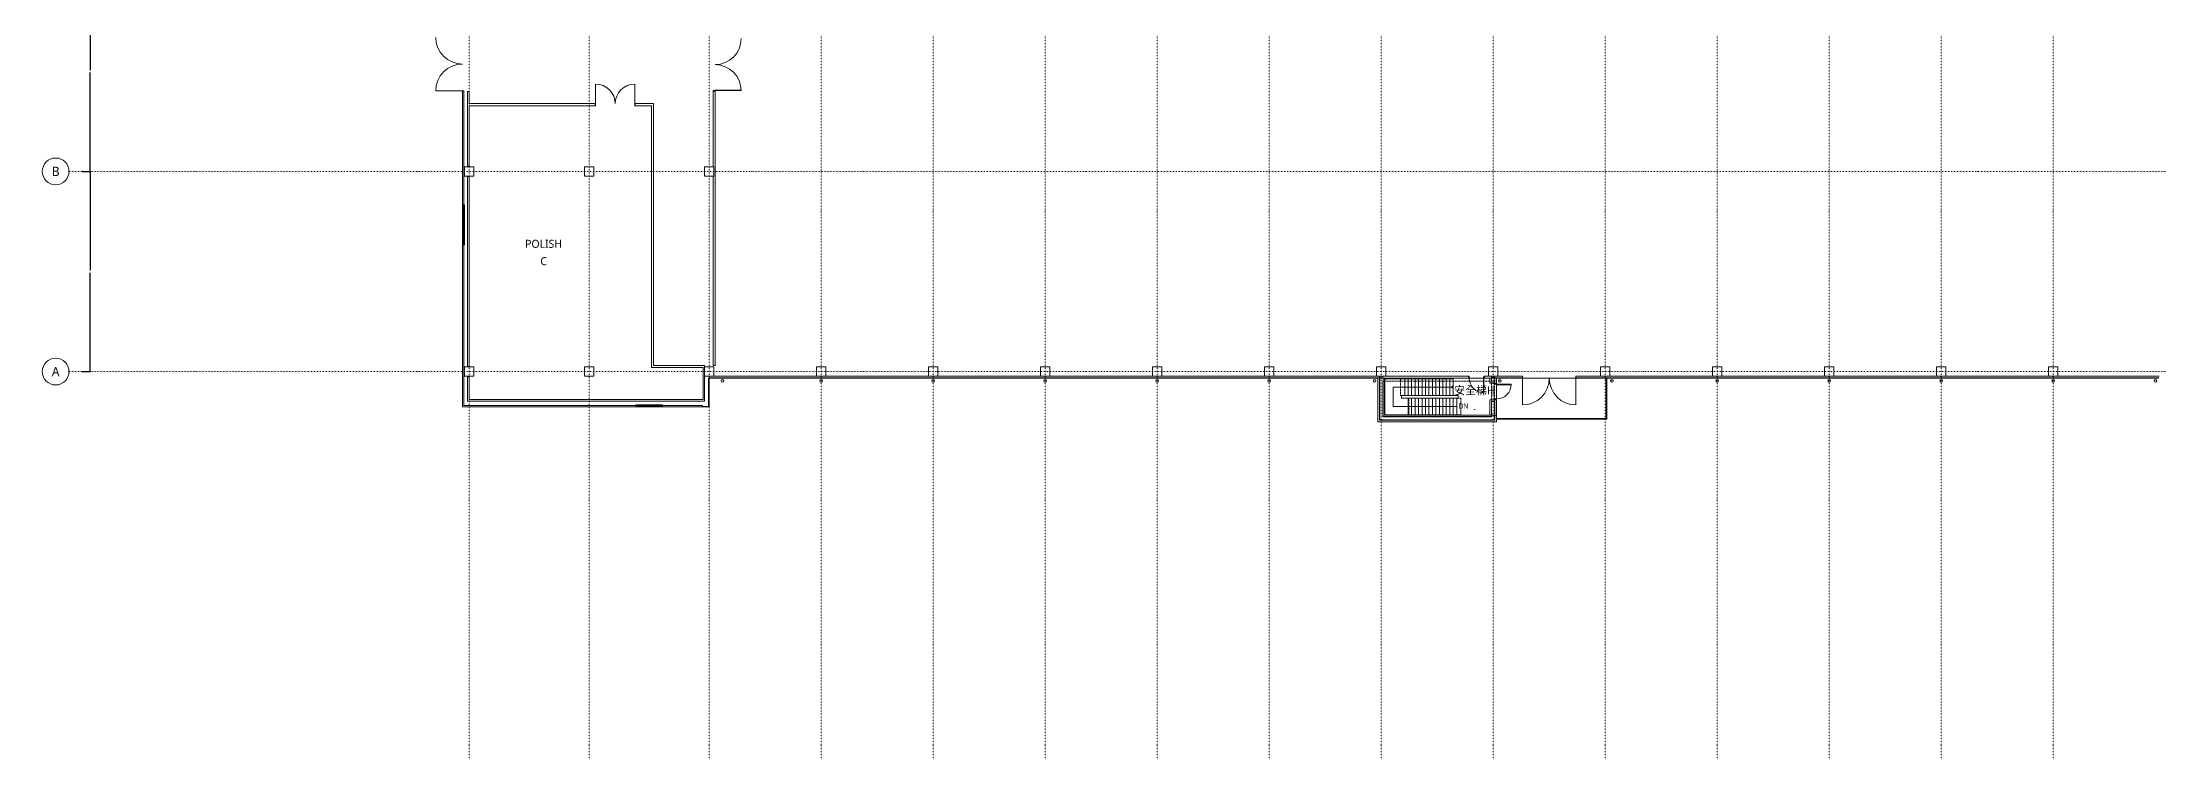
# Model space of a CAD drawing. Extents: x -32000 to 377127, y -29000 to 131250.
# Drawn here: x -32000 to 126700, y -29000 to 24668 of the extents above; entities that cross this region are included whole.
import ezdxf
from ezdxf.enums import TextEntityAlignment as Align

# ---------------------------------------------------------------- set-up
doc = ezdxf.new("R2010")
doc.units = 0
doc.header["$LTSCALE"] = 250
for name, pattern in [('H12PL3$0$HIDDEN', [0.375, 0.25, -0.125]), ('H12PL3$0$JJP_三點線', [0.9, 0.3, -0.15, 0, -0.15, 0, -0.15, 0, -0.15]), ('H12PL3$0$JJP_虛線(退縮線、投影線、地下室範圍、非屬本工程、圖面分區)', [0.45, 0.3, -0.15])]:
    doc.linetypes.add(name, pattern=pattern)
for name, color, linetype in [('H12PL3$0$A-DIM', 252, 'Continuous'), ('H12PL3$0$A-OBJE-MEP', 252, 'Continuous'), ('H12PL3$0$A-RAIL', 252, 'Continuous'), ('H12PL3$0$A-STRS', 252, 'Continuous'), ('H12PL3$0$A-TEXT', 252, 'Continuous'), ('H12PL3$0$A-WALL-EX', 252, 'Continuous'), ('H12PL3$0$A-WALL-IN', 252, 'Continuous'), ('H12PL3$0$A-ZONE', 252, 'Continuous'), ('H12PL3$0$Door', 252, 'Continuous'), ('H12PL3$0$S-COL', 252, 'Continuous'), ('H12PL3$0$S-GRID', 252, 'Continuous'), ('H12PL3$0$S-SLAB-SHOW', 252, 'Continuous'), ('H12PL3$0$S-WALL', 252, 'Continuous'), ('H12PL3$0$Window', 252, 'Continuous')]:
    doc.layers.add(name, color=color, linetype=linetype)
doc.styles.add('H12PL3$0$dim-txt', font='isocp.shx', dxfattribs={"width": 0.7, "bigfont": 'chineset.shx'})
doc.styles.add('H12PL3$0$Standard', font='', dxfattribs={"width": 0.8})
doc.styles.get('H12PL3$0$Standard').set_extended_font_data('Microsoft JhengHei')
doc.dimstyles.new('H12PL3$0$ARCH-dim-200MM', dxfattribs={"dimscale": 200, "dimtxt": 0.3, "dimasz": 0.1, "dimexe": 0.1, "dimexo": 0.1, "dimgap": 0.05, "dimtad": 1, "dimdec": 0, "dimlfac": 10, "dimrnd": 0.5, "dimdsep": 46, "dimtxsty": 'H12PL3$0$dim-txt', "dimblk": 'H12PL3$0$_Dot', "dimcen": 2, "dimclrd": 256, "dimclre": 256, "dimclrt": 256, "dimadec": 0, "dimazin": 0, "dimtfac": 1, "dimtix": 1, "dimtmove": 2, "dimatfit": 3, "dimldrblk": 'H12PL3$0$_OBLIQUE', "dimfxl": 1, "dimtvp": 1, "dimtolj": 1, "dimarcsym": 0})

# ---------------------------------------------------------------- blocks, each defined once
blk = doc.blocks.new('*D111')
at = {"layer": 'DEFPOINTS', "color": 0, "linetype": 'Continuous', "transparency": 16777216}
for p in [(-29000, 30000), (-29000, 15000), (-28420, 15000)]:
    blk.add_point(p, dxfattribs=at)
at = {"layer": 'H12PL3$0$A-DIM', "linetype": 'Continuous', "lineweight": -2, "transparency": 16777216}
for p, q in [((-28980, 30000), (-28400, 30000)), ((-28420, 29980), (-28420, 22588)), ((-28420, 15020), (-28420, 22412)), ((-28980, 15000), (-28400, 15000))]:
    blk.add_line(p, q, dxfattribs=at)
at = {"layer": 'H12PL3$0$A-DIM', "linetype": 'Continuous', "lineweight": 0, "transparency": 16777216, "insert": (-28420, 22500), "char_height": 60, "attachment_point": 5, "rotation": 90, "style": 'H12PL3$0$dim-txt'}
blk.add_mtext('\\A1;150000', dxfattribs=at)
blk = doc.blocks.new('H12PL3$0$_Dot')
blk = doc.blocks.new('H12PL3$0$_OBLIQUE')
at = {"color": 0, "linetype": 'ByBlock', "lineweight": -2}
blk.add_line((-0.5, -0.5), (0.5, 0.5), dxfattribs=at)
blk = doc.blocks.new('*D112')
at = {"layer": 'DEFPOINTS', "color": 0, "linetype": 'Continuous', "transparency": 16777216}
for p in [(-29000, 15000), (-29000, 0), (-28420, 0)]:
    blk.add_point(p, dxfattribs=at)
at = {"layer": 'H12PL3$0$A-DIM', "linetype": 'Continuous', "lineweight": -2, "transparency": 16777216}
for p, q in [((-28980, 15000), (-28400, 15000)), ((-28420, 14980), (-28420, 7588)), ((-28420, 20), (-28420, 7412)), ((-28980, 0), (-28400, 0))]:
    blk.add_line(p, q, dxfattribs=at)
at = {"layer": 'H12PL3$0$A-DIM', "linetype": 'Continuous', "lineweight": 0, "transparency": 16777216, "insert": (-28420, 7500), "char_height": 60, "attachment_point": 5, "rotation": 90, "style": 'H12PL3$0$dim-txt'}
blk.add_mtext('\\A1;150000', dxfattribs=at)
blk = doc.blocks.new('H12PL3')
at = {"layer": 'H12PL3$0$A-OBJE-MEP', "lineweight": 0, "flags": 128}
for points in [[(19095, -700, 1), (18905, -700, 1)], [(26495, -700, 1), (26305, -700, 1)], [(34895, -700, 1), (34705, -700, 1)], [(43295, -700, 1), (43105, -700, 1)], [(51695, -700, 1), (51505, -700, 1)], [(60095, -700, 1), (59905, -700, 1)], [(67995, -700, 1), (67805, -700, 1)], [(77395, -700, 1), (77205, -700, 1)], [(85795, -700, 1), (85605, -700, 1)], [(93695, -700, 1), (93505, -700, 1)], [(102095, -700, 1), (101905, -700, 1)], [(110495, -700, 1), (110305, -700, 1)], [(118895, -700, 1), (118705, -700, 1)], [(126545, -700, 1), (126355, -700, 1)]]:
    blk.add_lwpolyline(points, format="xyb", close=True, dxfattribs=at)
at = {"layer": 'H12PL3$0$A-OBJE-MEP', "lineweight": 0}
for centre in [(19000, -700), (26400, -700), (34800, -700), (43200, -700), (51600, -700), (60000, -700), (67900, -700), (77300, -700), (85700, -700), (93600, -700), (102000, -700), (110400, -700), (118800, -700), (126450, -700)]:
    blk.add_circle(centre, 100, dxfattribs=at)
at = {"layer": 'H12PL3$0$A-RAIL', "lineweight": 0}
for p, q in [((85306.73, -500), (85256.73, -500)), ((85256.73, -500), (85256.73, -3513)), ((85299.23, -510), (85264.23, -510)), ((85264.23, -510), (85264.23, -3520.5)), ((85299.23, -510), (85264.23, -510)), ((85264.23, -510), (85264.23, -3520.5)), ((85299.23, -3555.5), (85299.23, -510)), ((85299.23, -3555.5), (85299.23, -510)), ((85306.73, -3563), (85306.73, -500)), ((85256.73, -3513), (77050, -3513)), ((77050, -3513), (77050, -3563)), ((77050, -3563), (85306.73, -3563)), ((85264.23, -3520.5), (77060, -3520.5)), ((77060, -3520.5), (77060, -3555.5)), ((85264.23, -3520.5), (77060, -3520.5)), ((77060, -3520.5), (77060, -3555.5)), ((77060, -3555.5), (85299.23, -3555.5)), ((77060, -3555.5), (85299.23, -3555.5))]:
    blk.add_line(p, q, dxfattribs=at)
at = {"layer": 'H12PL3$0$A-RAIL', "lineweight": 0, "flags": 128}
for points in [[(85269.23, -2019, 1), (85294.23, -2019, 1)], [(77765.87, -3525.5, 1), (77765.87, -3550.5, 1)], [(79465.87, -3525.5, 1), (79465.87, -3550.5, 1)], [(81165.87, -3525.5, 1), (81165.87, -3550.5, 1)], [(82865.87, -3525.5, 1), (82865.87, -3550.5, 1)], [(84565.87, -3525.5, 1), (84565.87, -3550.5, 1)]]:
    blk.add_lwpolyline(points, format="xyb", close=True, dxfattribs=at)
at = {"layer": 'H12PL3$0$A-STRS', "lineweight": 0}
for p, q in [((68680, -3230), (68680, -530)), ((68680, -530), (69853.32, -530)), ((68680, -3230), (68680, -530)), ((68680, -530), (70160, -530)), ((70160, -1155), (69305, -1155)), ((69305, -1155), (69305, -2605)), ((69853.32, -530), (70160, -530)), ((70160, -530), (73800, -530)), ((70160, -530), (70160, -1780)), ((70160, -530), (70160, -1780)), ((70160, -530), (70160, -1780)), ((70160, -1780), (70160, -530)), ((70160, -530), (70420, -530)), ((70160, -530), (70160, -1780)), ((73540, -1155), (70160, -1155)), ((70420, -530), (70420, -1780)), ((70420, -1780), (70420, -530)), ((70420, -530), (70680, -530)), ((70420, -530), (70420, -1780)), ((70680, -530), (70680, -1780)), ((70680, -1780), (70680, -530)), ((70680, -530), (70940, -530)), ((70680, -530), (70680, -1780)), ((70940, -530), (70940, -1780)), ((70940, -1780), (70940, -530)), ((70940, -530), (71200, -530)), ((70940, -530), (70940, -1780)), ((71200, -530), (71200, -1780)), ((71200, -1780), (71200, -530)), ((71200, -530), (71460, -530)), ((71200, -530), (71200, -1780)), ((71460, -530), (71460, -1780)), ((71460, -1780), (71460, -530)), ((71460, -530), (71720, -530)), ((71460, -530), (71460, -1780)), ((71720, -530), (71720, -1780)), ((71720, -1780), (71720, -530)), ((71720, -530), (71980, -530)), ((71720, -530), (71720, -1780)), ((71980, -530), (71980, -1780)), ((71980, -1780), (71980, -530)), ((71980, -530), (72240, -530)), ((71980, -530), (71980, -1780)), ((72240, -530), (72240, -1780)), ((72240, -1780), (72240, -530)), ((72240, -530), (72500, -530)), ((72240, -530), (72240, -1780)), ((72500, -530), (72500, -1780)), ((72500, -1780), (72500, -530)), ((72500, -530), (72760, -530)), ((72500, -530), (72500, -1780)), ((72760, -530), (72760, -1780)), ((72760, -1780), (72760, -530)), ((72760, -530), (73020, -530)), ((72760, -530), (72760, -1780)), ((73020, -530), (73020, -1780)), ((73020, -1780), (73020, -530)), ((73020, -530), (73280, -530)), ((73020, -530), (73020, -1780)), ((73280, -530), (73280, -1780)), ((73280, -1780), (73280, -530)), ((73280, -530), (73540, -530)), ((73280, -530), (73280, -1780)), ((73540, -530), (73540, -1780)), ((73540, -1780), (73540, -530)), ((73540, -530), (73800, -530)), ((73540, -530), (73540, -1780)), ((73800, -1155), (73540, -1155)), ((73700, -1080), (73800, -1155)), ((73800, -1155), (73700, -1230)), ((73800, -530), (73800, -1780)), ((73800, -530), (73800, -1780)), ((69305, -2605), (70420, -2605)), ((70160, -1780), (69930, -1780)), ((69930, -1780), (69930, -1980)), ((70160, -1780), (69930, -1780)), ((69930, -1780), (69930, -1980)), ((69930, -1980), (70420, -1980)), ((69930, -1980), (70420, -1980)), ((73800, -1780), (70160, -1780)), ((70420, -1780), (70160, -1780)), ((70680, -1780), (70420, -1780)), ((70420, -1980), (74060, -1980)), ((70420, -3230), (70420, -1980)), ((70420, -3230), (70420, -1980)), ((70420, -1980), (70420, -3230)), ((70420, -3230), (70420, -1980)), ((70420, -1980), (70680, -1980)), ((70420, -2605), (73800, -2605)), ((70940, -1780), (70680, -1780)), ((70680, -3230), (70680, -1980)), ((70680, -1980), (70680, -3230)), ((70680, -3230), (70680, -1980)), ((70680, -1980), (70940, -1980)), ((71200, -1780), (70940, -1780)), ((70940, -3230), (70940, -1980)), ((70940, -1980), (70940, -3230)), ((70940, -3230), (70940, -1980)), ((70940, -1980), (71200, -1980)), ((71460, -1780), (71200, -1780)), ((71200, -3230), (71200, -1980)), ((71200, -1980), (71200, -3230)), ((71200, -3230), (71200, -1980)), ((71200, -1980), (71460, -1980)), ((71720, -1780), (71460, -1780)), ((71460, -3230), (71460, -1980)), ((71460, -1980), (71460, -3230)), ((71460, -3230), (71460, -1980)), ((71460, -1980), (71720, -1980)), ((71980, -1780), (71720, -1780)), ((71720, -3230), (71720, -1980)), ((71720, -1980), (71720, -3230)), ((71720, -3230), (71720, -1980)), ((71720, -1980), (71980, -1980)), ((72240, -1780), (71980, -1780)), ((71980, -3230), (71980, -1980)), ((71980, -1980), (71980, -3230)), ((71980, -3230), (71980, -1980)), ((71980, -1980), (72240, -1980)), ((72500, -1780), (72240, -1780)), ((72240, -3230), (72240, -1980)), ((72240, -1980), (72240, -3230)), ((72240, -3230), (72240, -1980)), ((72240, -1980), (72500, -1980)), ((72760, -1780), (72500, -1780)), ((72500, -3230), (72500, -1980)), ((72500, -1980), (72500, -3230)), ((72500, -3230), (72500, -1980)), ((72500, -1980), (72760, -1980)), ((73020, -1780), (72760, -1780)), ((72760, -3230), (72760, -1980)), ((72760, -1980), (72760, -3230)), ((72760, -3230), (72760, -1980)), ((72760, -1980), (73020, -1980)), ((73280, -1780), (73020, -1780)), ((73020, -3230), (73020, -1980)), ((73020, -1980), (73020, -3230)), ((73020, -3230), (73020, -1980)), ((73020, -1980), (73280, -1980)), ((73540, -1780), (73280, -1780)), ((73280, -3230), (73280, -1980)), ((73280, -1980), (73280, -3230)), ((73280, -3230), (73280, -1980)), ((73280, -1980), (73540, -1980)), ((73800, -1780), (73540, -1780)), ((73540, -3230), (73540, -1980)), ((73540, -1980), (73540, -3230)), ((73540, -3230), (73540, -1980)), ((73540, -1980), (73800, -1980)), ((73800, -3230), (73800, -1980)), ((73800, -1980), (73800, -3230)), ((73800, -3230), (73800, -1980)), ((73800, -1980), (74060, -1980)), ((73800, -2605), (74060, -2605)), ((74060, -3230), (74060, -1980)), ((74060, -1980), (74060, -3230)), ((70420, -3230), (68680, -3230)), ((70420, -3230), (68680, -3230)), ((74060, -3230), (70420, -3230)), ((70680, -3230), (70420, -3230)), ((70940, -3230), (70680, -3230)), ((71200, -3230), (70940, -3230)), ((71460, -3230), (71200, -3230)), ((71720, -3230), (71460, -3230)), ((71980, -3230), (71720, -3230)), ((72240, -3230), (71980, -3230)), ((72500, -3230), (72240, -3230)), ((72760, -3230), (72500, -3230)), ((73020, -3230), (72760, -3230)), ((73280, -3230), (73020, -3230)), ((73540, -3230), (73280, -3230)), ((73800, -3230), (73540, -3230)), ((74060, -3230), (73800, -3230))]:
    blk.add_line(p, q, dxfattribs=at)
at = {"layer": 'H12PL3$0$A-STRS', "linetype": 'H12PL3$0$JJP_虛線(退縮線、投影線、地下室範圍、非屬本工程、圖面分區)', "lineweight": 0}
for p, q in [((69853.32, -1780), (69853.32, -530)), ((73535.65, -1780), (73535.65, -530)), ((69930, -1780), (69853.32, -1780)), ((70466.68, -3230), (70466.68, -1980)), ((74060, -1980), (74366.68, -1980)), ((74366.68, -1980), (74366.68, -3230)), ((74366.68, -3230), (74060, -3230))]:
    blk.add_line(p, q, dxfattribs=at)
at = {"layer": 'H12PL3$0$A-STRS', "lineweight": 0, "flags": 128}
blk.add_lwpolyline([(74060, -2630, -1), (74060, -2580, -1)], format="xyb", close=True, dxfattribs=at)
at = {"layer": 'H12PL3$0$A-WALL-EX', "lineweight": 0}
for p, q in [((-500, 21040), (-385, 21040)), ((-385, 21040), (-380, 21040)), ((-500, 12500), (-380, 12500)), ((-500, 12500), (-500, 9500)), ((-380, 9500), (-380, 12500)), ((-500, 9500), (-380, 9500)), ((68150, -465), (18000, -465)), ((68270, -350), (68150, -350)), ((68270, -350), (68150, -350)), ((68150, -465), (68270, -465)), ((68150, -465), (68270, -465)), ((68270, -465), (68270, -350)), ((77050, -350), (76930, -350)), ((76930, -350), (76930, -465)), ((77050, -350), (76930, -350)), ((76930, -465), (77050, -465)), ((76930, -465), (77050, -465)), ((77050, -900), (76930, -900)), ((79000, -465), (77050, -465)), ((79000, -385), (79000, -350)), ((79000, -465), (79000, -385)), ((79000, -500), (79000, -465)), ((83000, -385), (83000, -350)), ((83000, -465), (83000, -385)), ((126700, -465), (83000, -465)), ((83000, -500), (83000, -465)), ((12500, -2650), (12500, -2530)), ((14500, -2530), (12500, -2530)), ((12500, -2650), (14500, -2650)), ((14500, -2650), (14500, -2530)), ((77050, -2100), (76930, -2100))]:
    blk.add_line(p, q, dxfattribs=at)
at = {"layer": 'H12PL3$0$A-WALL-EX', "lineweight": 0, "flags": 128}
for points in [[(-500, 21040), (-500, 12500)], [(-380, 12500), (-380, 21040)], [(-500, 9500), (-500, -2650)], [(-380, -2530), (-380, 9500)], [(18000, -482.5), (17965, -482.5)], [(17965, -482.5), (17965, -2615)], [(68150, -350), (18000, -350)], [(18000, -465), (18000, -350)], [(18000, -482.5), (18000, -465)], [(18000, -500), (68150, -500)], [(18000, -500), (68150, -500)], [(18000, -500), (68150, -500)], [(18000, -500), (68150, -500)], [(18000, -500), (68150, -500)], [(18000, -500), (68150, -500)], [(18000, -2650), (18000, -500)], [(68150, -350), (68270, -350)], [(68150, -500), (68150, -465)], [(68150, -465), (68150, -3640)], [(68270, -3640), (68270, -350)], [(76930, -350), (76930, -900)], [(77050, -350), (76930, -350)], [(79000, -350), (77050, -350)], [(77050, -500), (77050, -465)], [(77050, -900), (77050, -465)], [(77050, -500), (126700, -500)], [(77050, -500), (126700, -500)], [(77050, -500), (126700, -500)], [(77050, -500), (126700, -500)], [(77050, -500), (126700, -500)], [(77050, -500), (79000, -500)], [(126735, -350), (83000, -350)], [(83000, -500), (126700, -500)], [(-500, -2650), (-380, -2650)], [(12500, -2530), (-380, -2530)], [(-380, -2650), (12500, -2650)], [(17500, -2530), (14500, -2530)], [(14500, -2650), (17500, -2650)], [(17500, -2650), (17500, -2530)], [(17965, -2615), (17500, -2615)], [(17500, -2615), (17500, -2650)], [(17500, -2650), (17965, -2650)], [(17965, -2650), (18000, -2650)], [(76930, -2100), (76930, -3640)], [(77050, -3640), (77050, -2100)], [(68150, -3760), (68150, -3640)], [(68150, -3760), (77050, -3760)], [(76930, -3640), (68270, -3640)], [(77050, -3760), (77050, -3640)]]:
    blk.add_lwpolyline(points, dxfattribs=at)
at = {"layer": 'H12PL3$0$A-WALL-IN', "lineweight": 0}
for p, q in [((18450, 21000), (18300, 21000)), ((9460, 20075), (9417, 20075)), ((9460, 19925), (9417, 19925)), ((9460, 20075), (9460, 19925)), ((12460, 20075), (12503, 20075)), ((12460, 20075), (12460, 19925)), ((12460, 19925), (12503, 19925)), ((74950, -500), (74950, -350)), ((76150, -500), (76150, -350))]:
    blk.add_line(p, q, dxfattribs=at)
at = {"layer": 'H12PL3$0$A-WALL-IN', "lineweight": 0, "flags": 128}
for points in [[(0, 20975), (-112.5, 20975)], [(-112.5, 20975), (-112.5, 15385)], [(0, 20075), (0, 20975)], [(18300, 21000), (18300, 15350)], [(18450, 450), (18450, 21000)], [(9460, 20075), (0, 20075)], [(0, 15385), (0, 19925)], [(0, 19925), (9460, 19925)], [(13835, 20075), (12460, 20075)], [(12460, 19925), (13685, 19925)], [(13685, 19925), (13685, 300)], [(13835, 20075), (13835, 19925)], [(13835, 450), (13835, 19925)], [(-112.5, 15385), (0, 15385)], [(0, 14615), (-112.5, 14615)], [(-112.5, 14615), (-112.5, 385)], [(0, 385), (0, 14615)], [(18300, 14650), (18300, 450)], [(-112.5, 385), (0, 385)], [(13685, 300), (13835, 300)], [(17662.5, 450), (13835, 450)], [(13835, 300), (17550, 300)], [(17550, 300), (17550, -2100)], [(17662.5, 350), (17662.5, 450)], [(18300, 450), (18450, 450)], [(0, -385), (-112.5, -385)], [(-112.5, -385), (-112.5, -2100)], [(0, -2100), (0, -385)], [(17662.5, -2212.5), (17662.5, -350)], [(68270, -350), (68270, -500)], [(68270, -500), (74950, -500)], [(68537, -500), (68537, -3372.5)], [(68650, -500), (68537, -500)], [(68650, -3259.5), (68650, -500)], [(74950, -350), (68750, -350)], [(76450, -350), (76150, -350)], [(76150, -500), (76680, -500)], [(76550, -500), (76550, -875)], [(76663, -500), (76550, -500)], [(76550, -875), (76663, -875)], [(76663, -762), (76663, -500)], [(76930, -762), (76663, -762)], [(76663, -875), (76930, -875)], [(76680, -500), (76680, -350)], [(76930, -875), (76930, -762)], [(-112.5, -2212.5), (-112.5, -2100)], [(-112.5, -2212.5), (17550, -2212.5)], [(17550, -2100), (0, -2100)], [(17662.5, -2212.5), (17550, -2212.5)], [(76550, -2125), (76550, -3259.5)], [(76663, -2125), (76550, -2125)], [(76930, -2125), (76663, -2125)], [(76663, -2238), (76930, -2238)], [(76663, -3259.5), (76663, -2238)], [(76930, -2238), (76930, -2125)], [(68537, -3372.5), (68650, -3372.5)], [(76550, -3259.5), (68650, -3259.5)], [(68650, -3372.5), (76663, -3372.5)], [(76663, -3372.5), (76663, -3259.5)]]:
    blk.add_lwpolyline(points, dxfattribs=at)
at = {"layer": 'H12PL3$0$Door', "lineweight": 0}
for p, q in [((-500, 21040), (-2500, 21040)), ((-500, 21040), (-385, 21040)), ((-500, 21040), (-385, 21040)), ((-385, 21040), (-380, 21040)), ((9492, 20075), (9492, 21543)), ((12428, 20075), (12428, 21543)), ((18450, 21050), (18300, 21050)), ((18300, 21050), (18300, 21000)), ((18300, 21000), (18450, 21000)), ((20400, 21080), (18450, 21080)), ((18450, 21080), (18450, 21050)), ((18450, 21050), (20400, 21050)), ((18450, 21000), (18450, 21050)), ((20400, 21050), (20400, 21080)), ((9460, 20075), (9417, 20075)), ((9460, 20075), (9417, 20075)), ((9460, 19925), (9417, 19925)), ((9460, 19925), (9417, 19925)), ((9460, 20075), (9492, 20075)), ((9460, 19925), (9460, 20075)), ((9460, 20075), (9460, 19925)), ((9460, 20075), (9460, 19925)), ((9492, 19925), (9460, 19925)), ((9492, 20075), (9492, 19925)), ((12428, 19925), (12428, 20075)), ((12428, 20075), (12460, 20075)), ((12460, 19925), (12428, 19925)), ((12460, 20075), (12460, 19925)), ((12460, 20075), (12460, 19925)), ((12460, 20075), (12460, 19925)), ((12460, 20075), (12503, 20075)), ((12460, 20075), (12503, 20075)), ((12460, 19925), (12503, 19925)), ((12460, 19925), (12503, 19925)), ((75000, -350), (74950, -350)), ((74950, -350), (74950, -500)), ((74950, -500), (75000, -500)), ((75000, -500), (75000, -350)), ((76070, -1600), (76070, -500)), ((76070, -500), (76100, -500)), ((76150, -350), (76100, -350)), ((76100, -350), (76100, -500)), ((76100, -500), (76100, -1600)), ((76100, -500), (76150, -500)), ((76150, -500), (76150, -350)), ((77050, -900), (76930, -900)), ((76930, -900), (76930, -950)), ((76930, -950), (77050, -950)), ((77050, -950), (77050, -900)), ((77050, -950), (78150, -950)), ((77050, -980), (77050, -950)), ((78150, -980), (77050, -980)), ((78150, -950), (78150, -980)), ((79000, -385), (79000, -350)), ((79000, -465), (79000, -385)), ((79000, -465), (79000, -385)), ((79000, -500), (79000, -465)), ((79000, -500), (79000, -465)), ((79000, -500), (79000, -2500)), ((83000, -385), (83000, -350)), ((83000, -465), (83000, -385)), ((83000, -465), (83000, -385)), ((83000, -500), (83000, -465)), ((83000, -500), (83000, -465)), ((83000, -500), (83000, -2500)), ((76100, -1600), (76070, -1600)), ((77050, -2050), (76930, -2050)), ((76930, -2050), (76930, -2100)), ((76930, -2100), (77050, -2100)), ((77050, -2100), (77050, -2050))]:
    blk.add_line(p, q, dxfattribs=at)
for centre, radius, start, end in [((-500, 25040), 2000, 180, 270), ((18450, 24950), 1950, 270, 0), ((-500, 21040), 2000, 90, 180), ((18450, 21050), 1950, 0, 90), ((9492, 20075), 1468, 0, 90), ((12428, 20075), 1468, 90, 180), ((76100, -500), 1100, 180, 270), ((77050, -950), 1100, 270, 0), ((79000, -500), 2000, 270, 0), ((83000, -500), 2000, 180, 270)]:
    blk.add_arc(centre, radius, start, end, dxfattribs=at)
at = {"layer": 'H12PL3$0$S-COL', "lineweight": 0, "flags": 128}
for points in [[(-350, 14650), (350, 14650), (350, 15350), (-350, 15350)], [(8650, 14650), (9350, 14650), (9350, 15350), (8650, 15350)], [(17650, 14650), (18350, 14650), (18350, 15350), (17650, 15350)], [(-350, -350), (350, -350), (350, 350), (-350, 350)], [(8650, -350), (9350, -350), (9350, 350), (8650, 350)]]:
    blk.add_lwpolyline(points, close=True, dxfattribs=at)
for points in [[(18350, -350), (18350, 350), (17650, 350), (17650, -350), (18000, -350)], [(26750, -350), (26750, 350), (26050, 350), (26050, -350)], [(35150, -350), (35150, 350), (34450, 350), (34450, -350)], [(43550, -350), (43550, 350), (42850, 350), (42850, -350)], [(51950, -350), (51950, 350), (51250, 350), (51250, -350)], [(60350, -350), (60350, 350), (59650, 350), (59650, -350)], [(68270, -350), (68750, -350), (68750, 350), (68050, 350), (68050, -350)], [(77150, -350), (77150, 350), (76450, 350), (76450, -350), (76930, -350)], [(85550, -350), (85550, 350), (84850, 350), (84850, -350)], [(93950, -350), (93950, 350), (93250, 350), (93250, -350)], [(102350, -350), (102350, 350), (101650, 350), (101650, -350)], [(110750, -350), (110750, 350), (110050, 350), (110050, -350)], [(119150, -350), (119150, 350), (118450, 350), (118450, -350)]]:
    blk.add_lwpolyline(points, dxfattribs=at)
at = {"layer": 'H12PL3$0$S-GRID', "linetype": 'H12PL3$0$JJP_三點線', "lineweight": 0}
for p, q in [((0, 128250), (0, -28000)), ((9000, 128250), (9000, -28000)), ((18000, 128250), (18000, -28000)), ((26400, 128250), (26400, -28000)), ((34800, 128250), (34800, -28000)), ((43200, 128250), (43200, -28000)), ((51600, 128250), (51600, -28000)), ((60000, 128250), (60000, -28000)), ((68400, 128250), (68400, -28000)), ((76800, 128250), (76800, -28000)), ((85200, 128250), (85200, -28000)), ((93600, 128250), (93600, -28000)), ((102000, 128250), (102000, -28000)), ((110400, 128250), (110400, -28000)), ((118800, 128250), (118800, -28000)), ((-29000, 15000), (-30000, 15000)), ((-29000, 15000), (289600, 15000)), ((-29000, 0), (-30000, 0)), ((-29000, 0), (289600, 0)), ((0, -28000), (0, -29000)), ((9000, -28000), (9000, -29000)), ((18000, -28000), (18000, -29000)), ((26400, -28000), (26400, -29000)), ((34800, -28000), (34800, -29000)), ((43200, -28000), (43200, -29000)), ((51600, -28000), (51600, -29000)), ((60000, -28000), (60000, -29000)), ((68400, -28000), (68400, -29000)), ((76800, -28000), (76800, -29000)), ((85200, -28000), (85200, -29000)), ((93600, -28000), (93600, -29000)), ((102000, -28000), (102000, -29000)), ((110400, -28000), (110400, -29000)), ((118800, -28000), (118800, -29000))]:
    blk.add_line(p, q, dxfattribs=at)
at = {"layer": 'H12PL3$0$S-GRID', "lineweight": 0}
for centre in [(-31000, 15000), (-31000, 0)]:
    blk.add_circle(centre, 1000, dxfattribs=at)
at = {"layer": 'H12PL3$0$S-GRID', "linetype": 'H12PL3$0$JJP_三點線', "lineweight": 0}
for p in [(-29000, 15000), (-29000, 15000), (-29000, 0), (-29000, 0)]:
    blk.add_point(p, dxfattribs=at)
at = {"layer": 'H12PL3$0$S-SLAB-SHOW', "lineweight": 0, "flags": 128}
blk.add_lwpolyline([(77050, -500), (77050, -3260), (74060, -3260), (74060, -1980), (74160, -1980), (74160, -1780), (73800, -1780), (73800, -500)], close=True, dxfattribs=at)
at = {"layer": 'H12PL3$0$S-WALL', "linetype": 'H12PL3$0$JJP_虛線(退縮線、投影線、地下室範圍、非屬本工程、圖面分區)', "lineweight": 0, "flags": 128}
for points in [[(68300, -350), (68300, -3390)], [(68520, -500), (68520, -350)], [(76680, -500), (68520, -500)], [(68520, -720), (76680, -720)], [(68520, -3390), (68520, -720)], [(76680, -440), (76680, -500)], [(76900, -440), (76680, -440)], [(76680, -720), (76680, -3390)], [(76900, -3390), (76900, -440)], [(68300, -3610), (68300, -3390)], [(68300, -3610), (76900, -3610)], [(76680, -3390), (68520, -3390)], [(76900, -3610), (76900, -3390)]]:
    blk.add_lwpolyline(points, dxfattribs=at)
at = {"layer": 'H12PL3$0$Window', "lineweight": 0}
for p, q in [((-450, 12500), (-350, 12500)), ((-450, 12500), (-450, 12450)), ((-450, 9550), (-450, 12450)), ((-450, 12450), (-350, 12450)), ((-350, 12500), (-350, 12450)), ((-350, 9550), (-350, 12450)), ((-450, 9550), (-350, 9550)), ((-450, 9500), (-450, 9550)), ((-350, 9500), (-350, 9550)), ((-450, 9500), (-350, 9500)), ((12500, -2600), (12500, -2500)), ((12500, -2500), (12550, -2500)), ((12500, -2600), (12550, -2600)), ((14450, -2500), (12550, -2500)), ((12550, -2600), (12550, -2500)), ((14450, -2600), (12550, -2600)), ((14450, -2600), (14450, -2500)), ((14500, -2500), (14450, -2500)), ((14500, -2600), (14450, -2600)), ((14500, -2600), (14500, -2500))]:
    blk.add_line(p, q, dxfattribs=at)
at = {"layer": 'H12PL3$0$Window', "linetype": 'H12PL3$0$HIDDEN', "lineweight": 0}
for p, q in [((-400, 9550), (-400, 12450)), ((14450, -2550), (12550, -2550))]:
    blk.add_line(p, q, dxfattribs=at)
at = {"layer": 'H12PL3$0$A-TEXT', "linetype": 'Continuous', "lineweight": 0, "insert": (74195.3, -2585.12), "char_height": 400, "attachment_point": 4, "style": 'H12PL3$0$Standard'}
blk.add_mtext('\\A1;DN', dxfattribs=at)
at = {"layer": 'H12PL3$0$A-ZONE', "style": 'H12PL3$0$Standard'}
for s, p in [('POLISH', (5589.12, 9874.12)), ('C', (5589.12, 8576.83)), ('安全梯H', (75393.11, -1114.51)), ('-', (75393.11, -2456.4))]:
    blk.add_text(s, height=600, dxfattribs=at).set_placement(p, align=Align.TOP_CENTER)
at = {"layer": 'H12PL3$0$S-GRID', "style": 'H12PL3$0$Standard'}
for s, p in [('B', (-31000, 15350)), ('A', (-31000, 350))]:
    blk.add_text(s, height=700, dxfattribs=at).set_placement(p, align=Align.TOP_CENTER)
at = {"layer": 'H12PL3$0$A-DIM', "linetype": 'Continuous', "lineweight": 0}
for base, p1, p2, picture, middle in [((-28420, 15000), (-29000, 30000), (-29000, 15000), '*D111', (-28420, 22500)), ((-28420, 0), (-29000, 15000), (-29000, 0), '*D112', (-28420, 7500))]:
    dim = blk.add_linear_dim(base=base, p1=p1, p2=p2, angle=270, dimstyle='H12PL3$0$ARCH-dim-200MM', dxfattribs=at)
    dim.commit()
    dim.dimension.update_dxf_attribs({"geometry": picture, "text_midpoint": middle, "dimtype": 128, "text_rotation": 90})

msp = doc.modelspace()

# ---------------------------------------------------------------- block references
msp.add_blockref('H12PL3', (0, 0))

doc.saveas('drawing.dxf')
